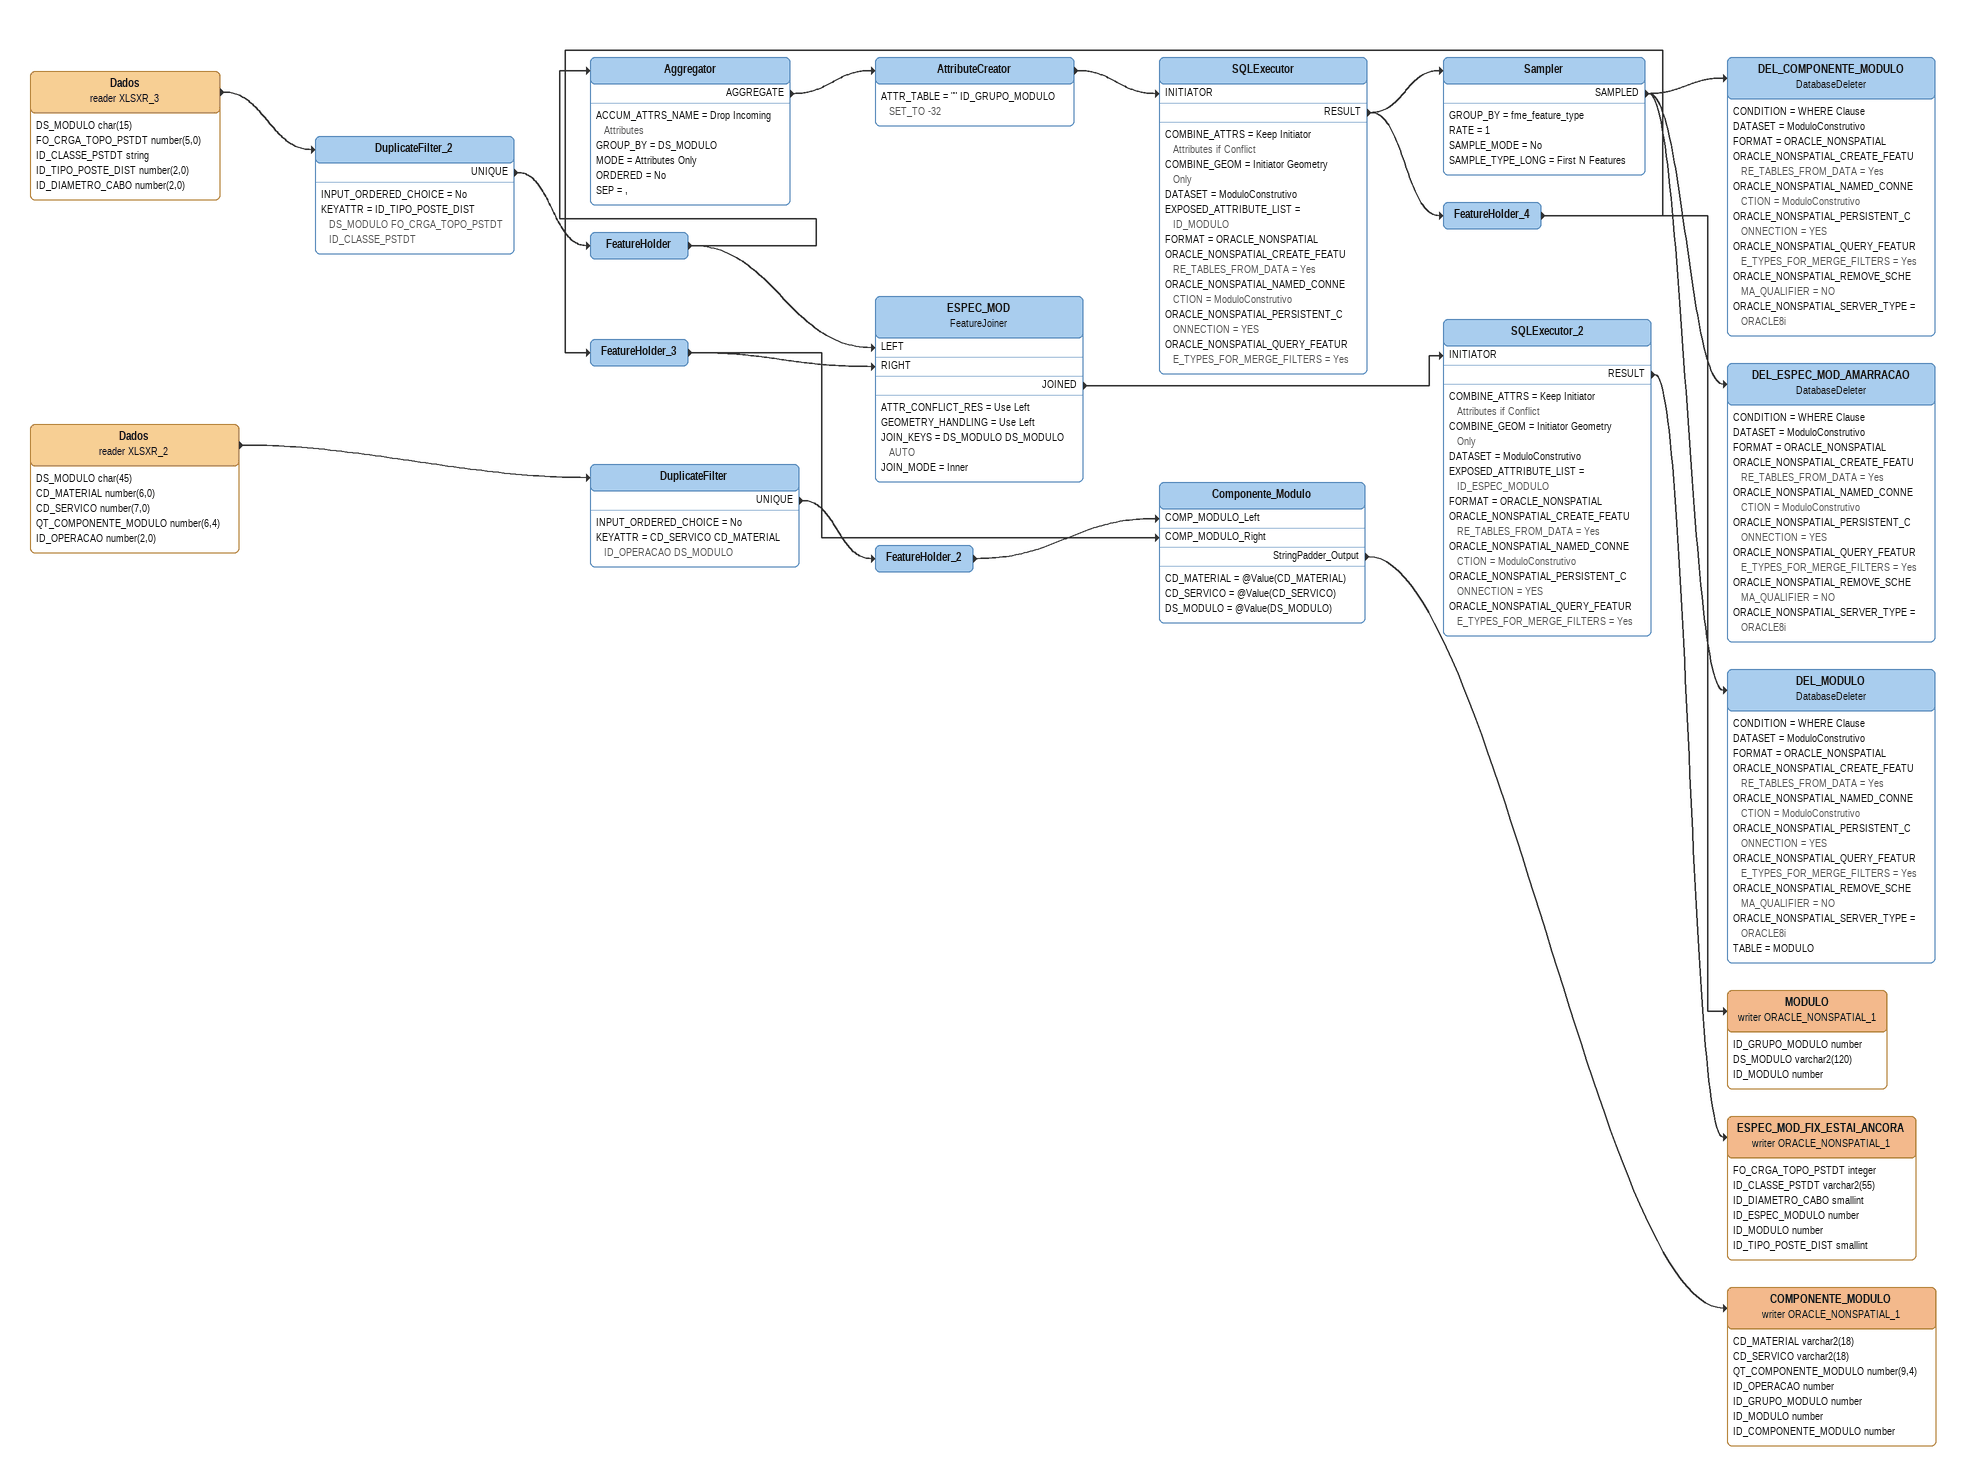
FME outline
Dados (reader XLSXR_3)
    attributes: DS_MODULO char(15), FO_CRGA_TOPO_PSTDT number(5,0), ID_CLASSE_PSTDT string, ID_TIPO_POSTE_DIST number(2,0), ID_DIAMETRO_CABO number(2,0)
    -> DuplicateFilter_2
DuplicateFilter_2
    INPUT_ORDERED_CHOICE = No
    KEYATTR = ID_TIPO_POSTE_DIST DS_MODULO FO_CRGA_TOPO_PSTDT ID_CLASSE_PSTDT
    UNIQUE -> FeatureHolder
FeatureHolder
    -> Aggregator
    -> ESPEC_MOD [LEFT]
Aggregator
    ACCUM_ATTRS_NAME = Drop Incoming Attributes
    GROUP_BY = DS_MODULO
    MODE = Attributes Only
    ORDERED = No
    SEP = ,
    AGGREGATE -> AttributeCreator
AttributeCreator
    ATTR_TABLE = "" ID_GRUPO_MODULO SET_TO -32
    -> SQLExecutor [INITIATOR]
SQLExecutor
    COMBINE_ATTRS = Keep Initiator Attributes if Conflict
    COMBINE_GEOM = Initiator Geometry Only
    DATASET = ModuloConstrutivo
    EXPOSED_ATTRIBUTE_LIST = ID_MODULO
    FORMAT = ORACLE_NONSPATIAL
    ORACLE_NONSPATIAL_CREATE_FEATURE_TABLES_FROM_DATA = Yes
    ORACLE_NONSPATIAL_NAMED_CONNECTION = ModuloConstrutivo
    ORACLE_NONSPATIAL_PERSISTENT_CONNECTION = YES
    ORACLE_NONSPATIAL_QUERY_FEATURE_TYPES_FOR_MERGE_FILTERS = Yes
    RESULT -> Sampler
    RESULT -> FeatureHolder_4
Sampler
    GROUP_BY = fme_feature_type
    RATE = 1
    SAMPLE_MODE = No
    SAMPLE_TYPE_LONG = First N Features
    SAMPLED -> DEL_COMPONENTE_MODULO
    SAMPLED -> DEL_ESPEC_MOD_AMARRACAO
    SAMPLED -> DEL_MODULO
DEL_COMPONENTE_MODULO: DatabaseDeleter
    CONDITION = WHERE Clause
    DATASET = ModuloConstrutivo
    FORMAT = ORACLE_NONSPATIAL
    ORACLE_NONSPATIAL_CREATE_FEATURE_TABLES_FROM_DATA = Yes
    ORACLE_NONSPATIAL_NAMED_CONNECTION = ModuloConstrutivo
    ORACLE_NONSPATIAL_PERSISTENT_CONNECTION = YES
    ORACLE_NONSPATIAL_QUERY_FEATURE_TYPES_FOR_MERGE_FILTERS = Yes
    ORACLE_NONSPATIAL_REMOVE_SCHEMA_QUALIFIER = NO
    ORACLE_NONSPATIAL_SERVER_TYPE = ORACLE8i
DEL_ESPEC_MOD_AMARRACAO: DatabaseDeleter
    CONDITION = WHERE Clause
    DATASET = ModuloConstrutivo
    FORMAT = ORACLE_NONSPATIAL
    ORACLE_NONSPATIAL_CREATE_FEATURE_TABLES_FROM_DATA = Yes
    ORACLE_NONSPATIAL_NAMED_CONNECTION = ModuloConstrutivo
    ORACLE_NONSPATIAL_PERSISTENT_CONNECTION = YES
    ORACLE_NONSPATIAL_QUERY_FEATURE_TYPES_FOR_MERGE_FILTERS = Yes
    ORACLE_NONSPATIAL_REMOVE_SCHEMA_QUALIFIER = NO
    ORACLE_NONSPATIAL_SERVER_TYPE = ORACLE8i
DEL_MODULO: DatabaseDeleter
    CONDITION = WHERE Clause
    DATASET = ModuloConstrutivo
    FORMAT = ORACLE_NONSPATIAL
    ORACLE_NONSPATIAL_CREATE_FEATURE_TABLES_FROM_DATA = Yes
    ORACLE_NONSPATIAL_NAMED_CONNECTION = ModuloConstrutivo
    ORACLE_NONSPATIAL_PERSISTENT_CONNECTION = YES
    ORACLE_NONSPATIAL_QUERY_FEATURE_TYPES_FOR_MERGE_FILTERS = Yes
    ORACLE_NONSPATIAL_REMOVE_SCHEMA_QUALIFIER = NO
    ORACLE_NONSPATIAL_SERVER_TYPE = ORACLE8i
    TABLE = MODULO
FeatureHolder_4
    -> MODULO (writer ORACLE_NONSPATIAL_1)
    -> FeatureHolder_3
MODULO (writer ORACLE_NONSPATIAL_1)
    attributes: ID_GRUPO_MODULO number, DS_MODULO varchar2(120), ID_MODULO number
FeatureHolder_3
    -> Componente_Modulo [COMP_MODULO_Right]
    -> ESPEC_MOD [RIGHT]
ESPEC_MOD: FeatureJoiner
    ATTR_CONFLICT_RES = Use Left
    GEOMETRY_HANDLING = Use Left
    JOIN_KEYS = DS_MODULO DS_MODULO AUTO
    JOIN_MODE = Inner
    JOINED -> SQLExecutor_2 [INITIATOR]
SQLExecutor_2
    COMBINE_ATTRS = Keep Initiator Attributes if Conflict
    COMBINE_GEOM = Initiator Geometry Only
    DATASET = ModuloConstrutivo
    EXPOSED_ATTRIBUTE_LIST = ID_ESPEC_MODULO
    FORMAT = ORACLE_NONSPATIAL
    ORACLE_NONSPATIAL_CREATE_FEATURE_TABLES_FROM_DATA = Yes
    ORACLE_NONSPATIAL_NAMED_CONNECTION = ModuloConstrutivo
    ORACLE_NONSPATIAL_PERSISTENT_CONNECTION = YES
    ORACLE_NONSPATIAL_QUERY_FEATURE_TYPES_FOR_MERGE_FILTERS = Yes
    RESULT -> ESPEC_MOD_FIX_ESTAI_ANCORA (writer ORACLE_NONSPATIAL_1)
ESPEC_MOD_FIX_ESTAI_ANCORA (writer ORACLE_NONSPATIAL_1)
    attributes: FO_CRGA_TOPO_PSTDT integer, ID_CLASSE_PSTDT varchar2(55), ID_DIAMETRO_CABO smallint, ID_ESPEC_MODULO number, ID_MODULO number, ID_TIPO_POSTE_DIST smallint
Dados (reader XLSXR_2)
    attributes: DS_MODULO char(45), CD_MATERIAL number(6,0), CD_SERVICO number(7,0), QT_COMPONENTE_MODULO number(6,4), ID_OPERACAO number(2,0)
    -> DuplicateFilter
DuplicateFilter
    INPUT_ORDERED_CHOICE = No
    KEYATTR = CD_SERVICO CD_MATERIAL ID_OPERACAO DS_MODULO
    UNIQUE -> FeatureHolder_2
FeatureHolder_2
    -> Componente_Modulo [COMP_MODULO_Left]
Componente_Modulo
    CD_MATERIAL = @Value(CD_MATERIAL)
    CD_SERVICO = @Value(CD_SERVICO)
    DS_MODULO = @Value(DS_MODULO)
    StringPadder_Output -> COMPONENTE_MODULO (writer ORACLE_NONSPATIAL_1)
COMPONENTE_MODULO (writer ORACLE_NONSPATIAL_1)
    attributes: CD_MATERIAL varchar2(18), CD_SERVICO varchar2(18), QT_COMPONENTE_MODULO number(9,4), ID_OPERACAO number, ID_GRUPO_MODULO number, ID_MODULO number, ID_COMPONENTE_MODULO number
